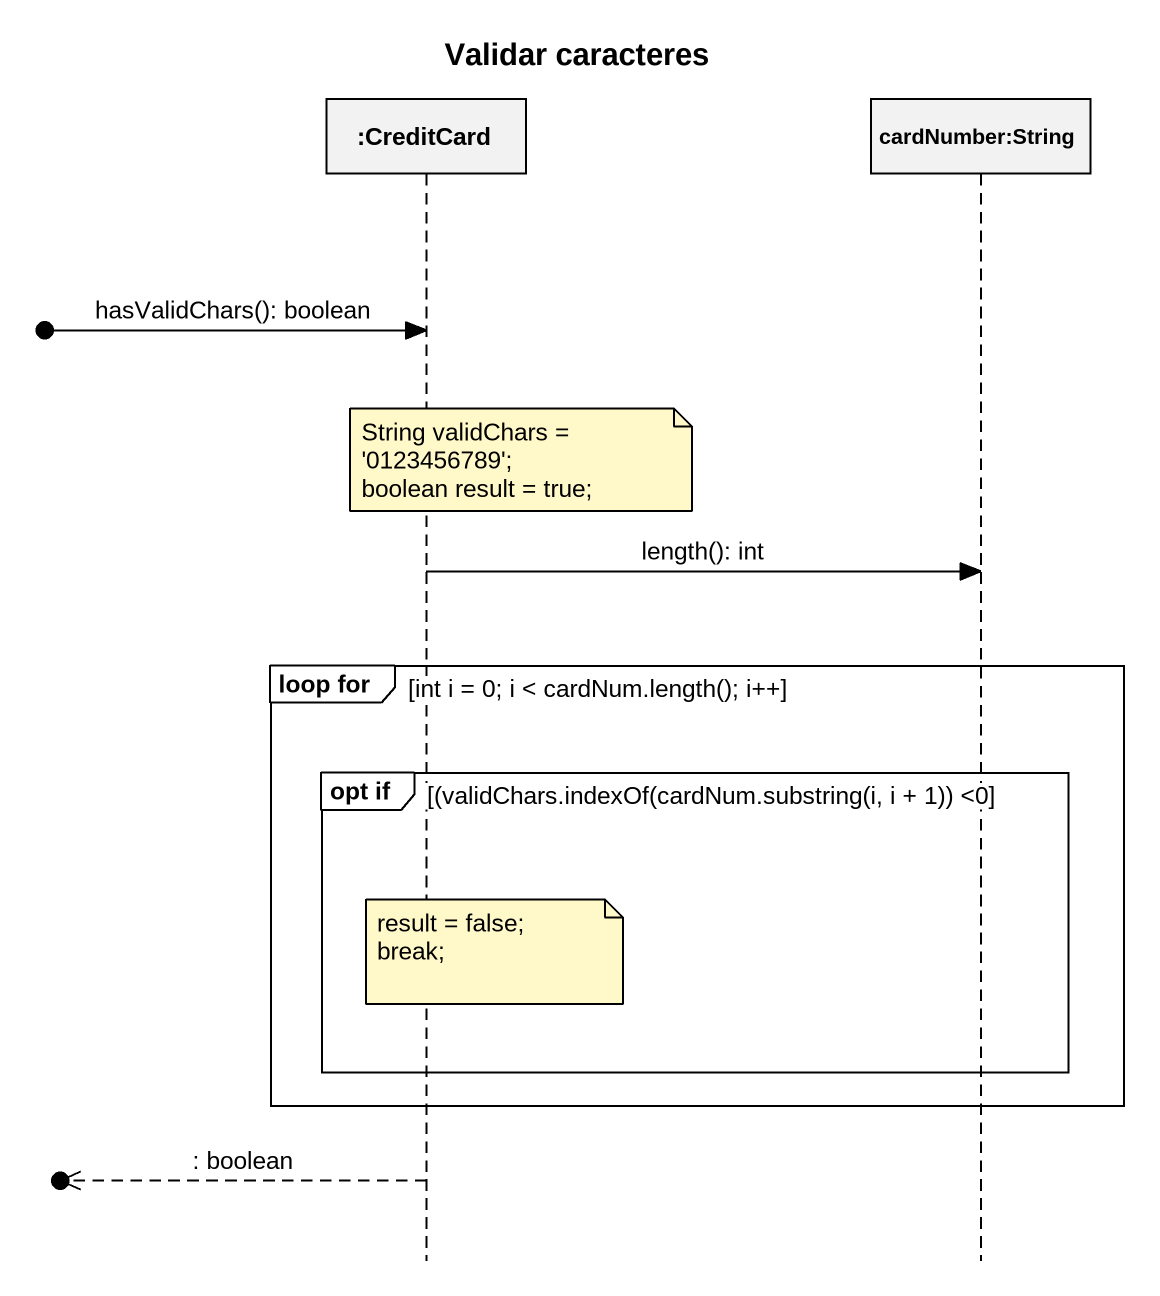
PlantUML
@startuml
title Validar caracteres
hide footbox
participant ":CreditCard" as CreditCard
participant "cardNumber:String" as cardNumber_String

[o-> CreditCard : hasValidChars(): boolean
note over CreditCard
  String validChars = '0123456789';
  boolean result = true;
end note
CreditCard -> cardNumber_String : length(): int
group loop for [int i = 0; i < cardNum.length(); i++]
  group opt if [(validChars.indexOf(cardNum.substring(i, i + 1)) <0]
    note over CreditCard
      result = false;
      break;
    end note
  end
end
[o<<-- CreditCard : : boolean
@enduml
